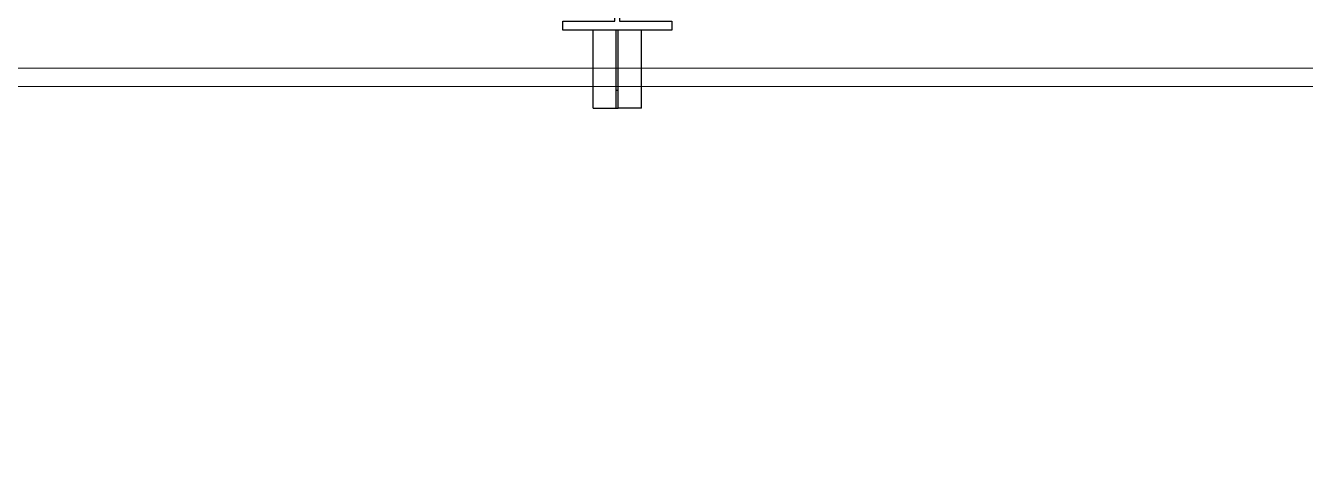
# Model space of a CAD drawing. Header units: inches. Extents: x 209270 to 234360, y -180214 to -150194.
# Drawn here: x 223884 to 227405, y -166879 to -165646 of the extents above; entities that cross this region are included whole.
import ezdxf

# ---------------------------------------------------------------- set-up
doc = ezdxf.new("R2010")
doc.units = ezdxf.units.IN
doc.header["$LTSCALE"] = 10
doc.header["$MEASUREMENT"] = 0
for name, pattern in [('CENTER', [2, 1.25, -0.25, 0.25, -0.25]), ('DXK_LINE_DOT2', [3.9198, 1.9599, -1.9599]), ('PHANTOM', [2.5, 1.25, -0.25, 0.25, -0.25, 0.25, -0.25])]:
    doc.linetypes.add(name, pattern=pattern)
for name, color, linetype in [('_STR_0', 5, 'Continuous'), ('_STR_1', 5, 'Continuous'), ('_STR_2', 5, 'Continuous'), ('_STR_4', 5, 'Continuous')]:
    doc.layers.add(name, color=color, linetype=linetype)
for name, color, linetype, lineweight in [('DIM', 1, 'Continuous', 13), ('PHANTOM', 1, 'PHANTOM', 0), ('Sheeting', 1, 'Continuous', 0)]:
    doc.layers.add(name, color=color, linetype=linetype, lineweight=lineweight)

# ---------------------------------------------------------------- blocks, each defined once
blk = doc.blocks.new('A$C1b4ed5d7')
at = {"layer": 'PHANTOM', "elevation": -0.8}
for points in [[(-660, 10500), (12160, 10500), (12160, -550), (-660, -550)], [(-610, 10450), (12110, 10450), (12110, -500), (-610, -500)]]:
    blk.add_lwpolyline(points, close=True, dxfattribs=at)
blk = doc.blocks.new('Part-116860372-114913 - 114867')
at = {"layer": '_STR_4', "linetype": 'Continuous'}
blk.add_hatch(color=256, dxfattribs=at).paths.add_polyline_path([(225511.9, -165367.7, -1), (225511.9, -165359.7, -1)])
at = {"layer": '_STR_2', "linetype": 'Continuous'}
for p, q in [((225361.9, -165068.7), (225661.9, -165068.7)), ((225361.9, -165093.7), (225361.9, -165068.7)), ((225661.9, -165068.7), (225661.9, -165093.7)), ((225505.4, -165093.7), (225361.9, -165093.7)), ((225505.4, -165633.7), (225505.4, -165093.7)), ((225661.9, -165093.7), (225518.4, -165093.7)), ((225518.4, -165093.7), (225518.4, -165633.7)), ((225361.9, -165658.7), (225361.9, -165633.7)), ((225361.9, -165633.7), (225505.4, -165633.7)), ((225518.4, -165633.7), (225661.9, -165633.7)), ((225661.9, -165633.7), (225661.9, -165658.7)), ((225661.9, -165658.7), (225361.9, -165658.7))]:
    blk.add_line(p, q, dxfattribs=at)
at = {"layer": '_STR_4', "linetype": 'CENTER'}
blk.add_line((225511.9, -165363.7), (225511.9, -165363.7), dxfattribs=at)
at = {"layer": '_STR_4', "linetype": 'Continuous'}
blk.add_circle((225511.9, -165363.7), 4, dxfattribs=at)
blk = doc.blocks.new('Part-116860372-154323 - 114867')
at = {"layer": '_STR_1', "linetype": 'DXK_LINE_DOT2'}
blk.add_line((225578.5, -165658.7), (225445.3, -165658.7), dxfattribs=at)
at = {"layer": '_STR_2', "linetype": 'Continuous'}
for p, q in [((225445.3, -165873.7), (225445.3, -165658.7)), ((225509, -165873.7), (225509, -165658.7)), ((225514.7, -165873.7), (225514.7, -165658.7)), ((225578.5, -165873.7), (225578.5, -165658.7)), ((225509, -165823.7), (225514.7, -165823.7)), ((225445.3, -165873.7), (225514.7, -165873.7)), ((225578.5, -165873.7), (225514.7, -165873.7))]:
    blk.add_line(p, q, dxfattribs=at)

msp = doc.modelspace()

# ---------------------------------------------------------------- linework, layer by layer
at = {"layer": 'Sheeting'}
for points in [[(216351.9, -154713.7), (229171.9, -154713.7), (229171.9, -165813.7), (216351.9, -165813.7)], [(216401.9, -154763.7), (229121.9, -154763.7), (229121.9, -165763.7), (216401.9, -165763.7)]]:
    msp.add_lwpolyline(points, close=True, dxfattribs=at)

# ---------------------------------------------------------------- block references
at = {"layer": '_STR_0', "zscale": 0.8}
for name in ['Part-116860372-114913 - 114867', 'Part-116860372-154323 - 114867']:
    msp.add_blockref(name, (0, 0), dxfattribs=at)
at = {"layer": 'DIM'}
msp.add_blockref('A$C1b4ed5d7', (217011.9, -176263.7, 0.8), dxfattribs=at)

doc.saveas('drawing.dxf')
